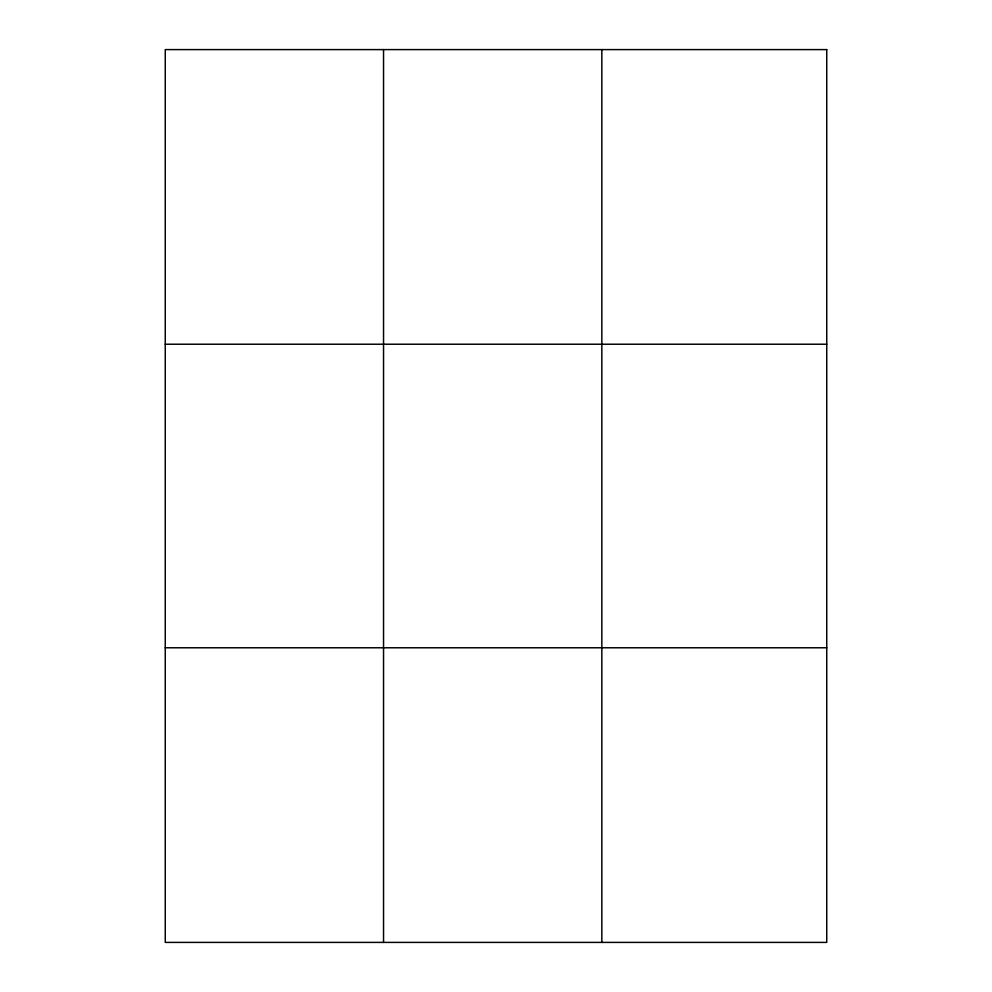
<?xml version="1.0" encoding="UTF-8"?>
<svg xmlns="http://www.w3.org/2000/svg" width="992" height="992" viewBox="0 0 992 992"><rect width="100%" height="100%" fill="white"/><g stroke="black" fill="none" stroke-linecap="round" stroke-linejoin="round"><path stroke-width="1.49" d="M383.544 942.4L383.544 49.6M601.834 942.4L601.834 49.6M165.255 344.224L826.745 344.224M165.255 647.776L826.745 647.776M826.745 49.6L826.745 942.4L165.255 942.4L165.255 49.6L826.745 49.6"/></g></svg>
